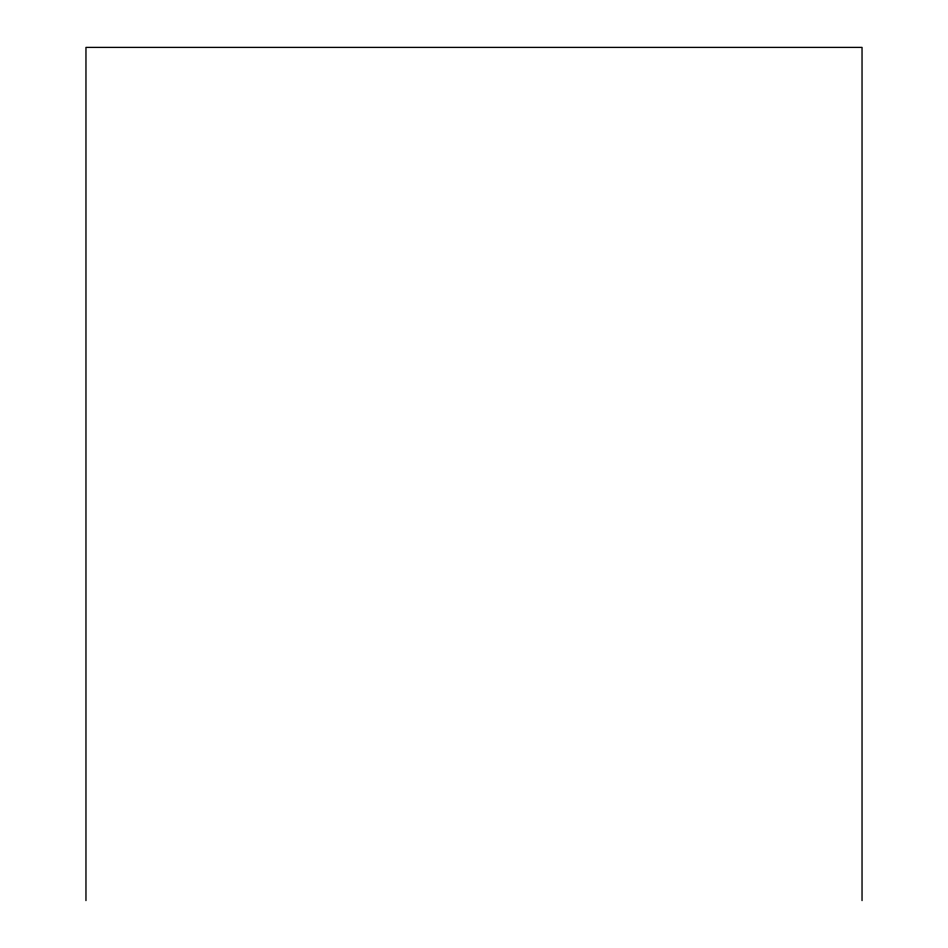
<?xml version="1.0" encoding="UTF-8"?>
<svg xmlns="http://www.w3.org/2000/svg" width="948" height="948" viewBox="0 0 948 948"><rect width="100%" height="100%" fill="white"/><g stroke="black" fill="none" stroke-linecap="round" stroke-linejoin="round"><path stroke-width="1.42" d="M862.04 900.6L862.04 47.4L85.96 47.4L85.96 900.6"/></g></svg>
